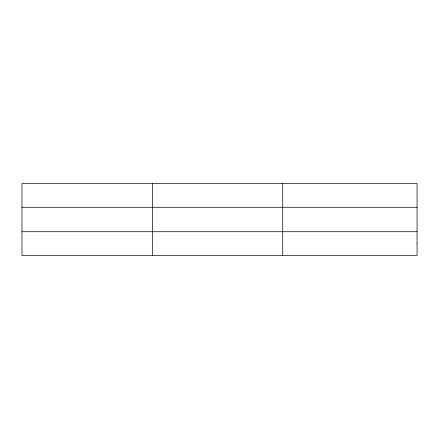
<?xml version="1.0" encoding="UTF-8"?>
<svg xmlns="http://www.w3.org/2000/svg" width="439" height="439" viewBox="0 0 439 439"><rect width="100%" height="100%" fill="white"/><g stroke="black" fill="none" stroke-linecap="round" stroke-linejoin="round"><path stroke-width="0.66" d="M152.333 183.54L152.333 255.46M282.716 183.54L282.716 255.46M21.95 207.274L417.05 207.274M21.95 231.726L417.05 231.726M417.05 243.59L417.05 255.46L21.95 255.46L21.95 183.54L417.05 183.54L417.05 243.59"/></g></svg>
